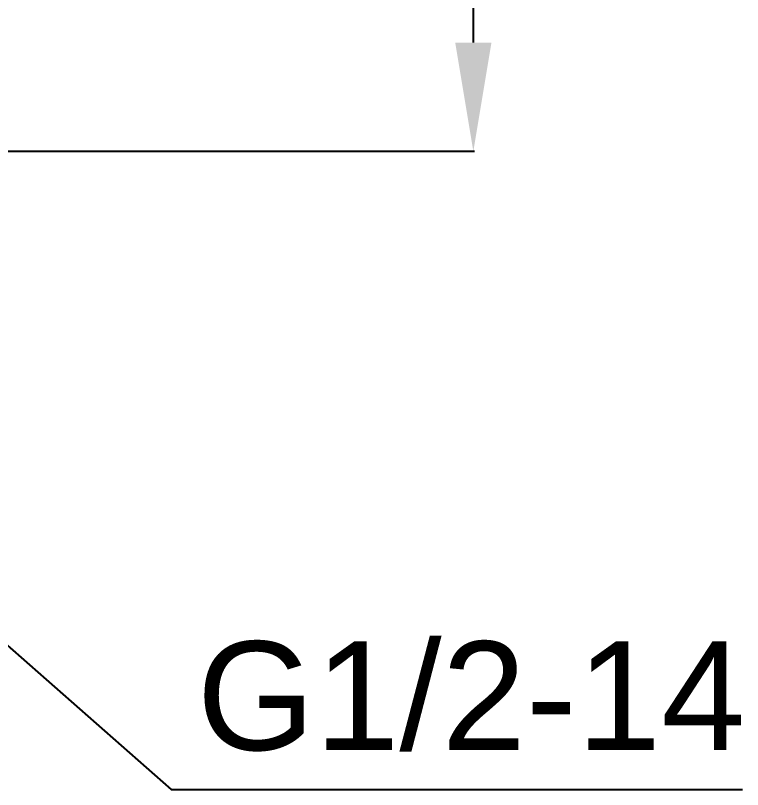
# Model space of a CAD drawing. Header units: millimetres. Extents: x 8883 to 11259, y -10160 to -6800.
# Drawn here: x 10897.2 to 11017.6, y -9181.8 to -9053.7 of the extents above; entities that cross this region are included whole.
import ezdxf

# ---------------------------------------------------------------- set-up
doc = ezdxf.new("R2010")
doc.units = ezdxf.units.MM
doc.layers.add('DIM', color=5, linetype='Continuous', lineweight=13)
doc.styles.add('ARIAL', font='arial.ttf')
doc.styles.get("Standard").update_dxf_attribs({"font": 'arial.ttf'})
doc.dimstyles.get("Standard").update_dxf_attribs({"dimtxt": 15, "dimasz": 15, "dimexe": 0.18, "dimexo": 0.0625, "dimgap": 4, "dimtad": 0, "dimdec": 1, "dimdsep": 46, "dimtxsty": 'ARIAL', "dimcen": 0, "dimclrd": 5, "dimclre": 5, "dimclrt": 5, "dimadec": 0, "dimazin": 0, "dimtfac": 1, "dimtdec": 1, "dimtofl": 0, "dimtmove": 0, "dimatfit": 3, "dimfxl": 1, "dimtolj": 1, "dimtzin": 0, "dimarcsym": 0})

# ---------------------------------------------------------------- blocks, each defined once
blk = doc.blocks.new('*D183')
at = {"layer": 'Defpoints', "color": 0, "transparency": 16777216}
for p in [(10877.68, -8339.45), (10973.02, -8339.45), (10816.27, -9076.15)]:
    blk.add_point(p, dxfattribs=at)
at = {"layer": 'DIM', "color": 5, "lineweight": -2, "transparency": 16777216}
for p, q in [((10877.74, -8339.45), (10973.2, -8339.45)), ((10973.02, -8357.45), (10973.02, -8658.53)), ((10973.02, -9058.15), (10973.02, -8757.06)), ((10816.33, -9076.15), (10973.2, -9076.15))]:
    blk.add_line(p, q, dxfattribs=at)
at = {"layer": 'DIM', "color": 5, "transparency": 16777216}
for points in [[(10970.02, -8357.45), (10976.02, -8357.45), (10973.02, -8339.45)], [(10970.02, -9058.15), (10976.02, -9058.15), (10973.02, -9076.15)]]:
    blk.add_solid(points, dxfattribs=at)
at = {"layer": 'DIM', "color": 5, "transparency": 16777216, "insert": (10973.02, -8707.8), "char_height": 18, "attachment_point": 5, "rotation": 90, "style": 'ARIAL'}
blk.add_mtext('\\A1;948.3%%P3', dxfattribs=at)

msp = doc.modelspace()

# ---------------------------------------------------------------- texts
at = {"layer": 'DIM', "color": 5, "insert": (10927.24, -9157.27), "char_height": 18, "attachment_point": 1}
msp.add_mtext_dynamic_manual_height_columns('G1/2-14', width=65.7898, gutter_width=1, heights=[0], dxfattribs=at)

# ---------------------------------------------------------------- dimensions: what is measured, and where the dimension line sits
at = {"layer": 'DIM', "color": 3}
dim = msp.add_linear_dim(base=(10973.02, -8339.45), p1=(10816.27, -9076.15), p2=(10877.68, -8339.45), angle=90, text='948.3%%P3', dimstyle='Standard', override={"dimtxt": 18, "dimasz": 18, "dimgap": 5}, dxfattribs=at)
dim.commit()
dim.dimension.update_dxf_attribs({"geometry": '*D183', "text_midpoint": (10973.02, -8707.8)})

# ---------------------------------------------------------------- leaders
msp.add_leader([(10855.74, -9122.7), (10923.01, -9181.79), (11017.58, -9181.79)], dimstyle='Standard', override={"dimtxt": 18, "dimasz": 18, "dimgap": 5}, dxfattribs=at)

doc.saveas('drawing.dxf')
